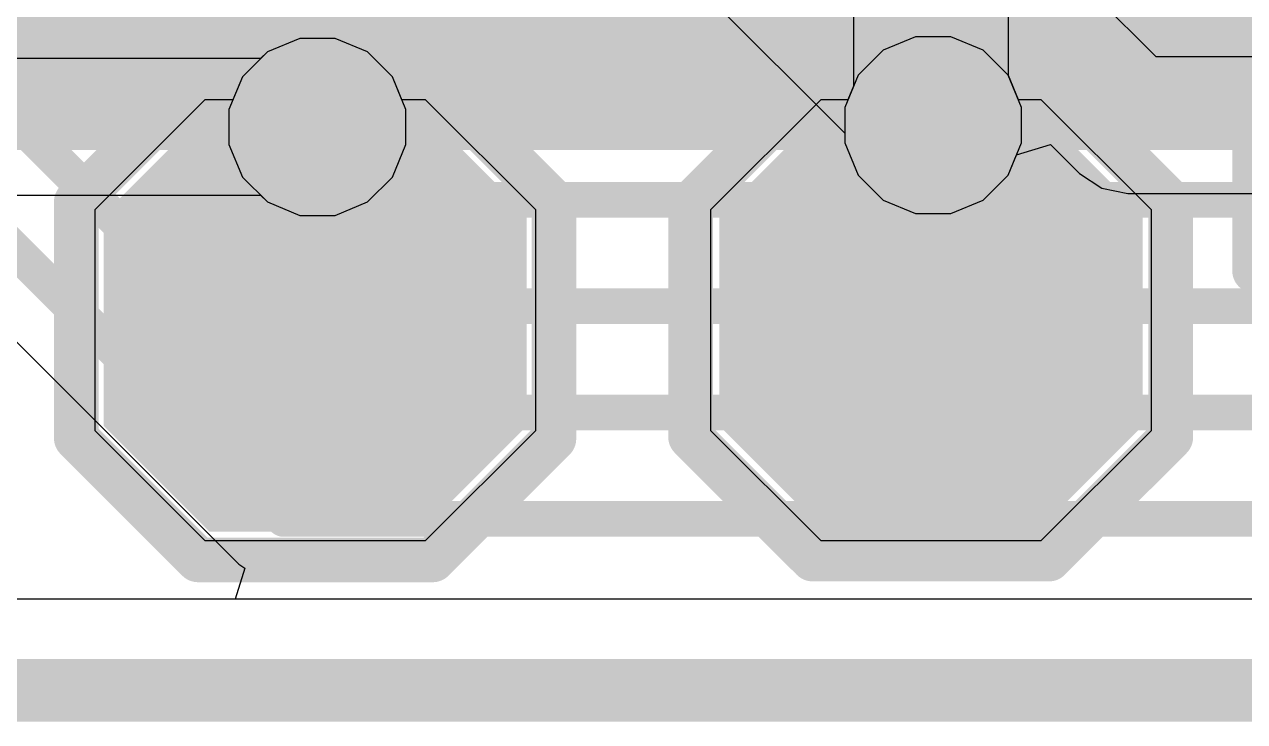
# Model space of a CAD drawing. Header units: inches. Extents: x -6 to 283, y -12 to 154.
# Drawn here: x 29.15 to 32.62, y -11.729 to -9.746 of the extents above; entities that cross this region are included whole.
import ezdxf

# ---------------------------------------------------------------- set-up
doc = ezdxf.new("R2010")
doc.units = ezdxf.units.IN
for name, color, linetype in [('Board Outline', 216, 'Continuous'), ('Bottom Layer', 5, 'Continuous'), ('Bottom Overlay', 54, 'Continuous'), ('Bottom Paste', 16, 'Continuous'), ('Bottom Solder', 6, 'Continuous'), ('Drill Drawing', 1, 'Continuous'), ('GND-1', 16, 'Continuous'), ('GND-2', 90, 'Continuous'), ('GND-3', 216, 'Continuous'), ('GND-4', 54, 'Continuous'), ('PWR-1', 156, 'Continuous'), ('PWR-2', 130, 'Continuous'), ('Signal L1', 76, 'Continuous'), ('Signal L2', 6, 'Continuous'), ('Top Layer', 1, 'Continuous'), ('Top Overlay', 2, 'Continuous'), ('Top Paste', 8, 'Continuous'), ('Top Solder', 216, 'Continuous'), ('Via Holes', 16, 'Continuous')]:
    doc.layers.add(name, color=color, linetype=linetype)

# ---------------------------------------------------------------- blocks, each defined once
blk = doc.blocks.new('T____________0_5___58')
at = {"layer": 'Top Layer'}
blk.add_hatch(color=1, dxfattribs=at).paths.add_polyline_path([(0.25, 0.5), (-0.25, 0.5), (-0.5, 0.25), (-0.5, -0.25), (-0.25, -0.5), (0.25, -0.5), (0.5, -0.25), (0.5, 0.25)])
at = {"layer": 'Top Paste'}
blk.add_hatch(color=8, dxfattribs=at).paths.add_polyline_path([(0.25, 0.5), (-0.25, 0.5), (-0.5, 0.25), (-0.5, -0.25), (-0.25, -0.5), (0.25, -0.5), (0.5, -0.25), (0.5, 0.25)])
at = {"layer": 'Top Solder'}
blk.add_hatch(color=216, dxfattribs=at).paths.add_polyline_path([(0.3008, 0.6016), (-0.3008, 0.6016), (-0.6016, 0.3008), (-0.6016, -0.3008), (-0.3008, -0.6016), (0.3008, -0.6016), (0.6016, -0.3008), (0.6016, 0.3008)])
at = {"layer": 'Top Overlay'}
for points in [[(-0.3355, 0.6795, 0.127, 0.127, 0), (-0.6819, 0.3332, 0.127, 0.127, 0)], [(-0.3355, 0.6795, 0.127, 0.127, 0), (0.3365, 0.6795, 0.127, 0.127, 0)], [(0.3365, 0.6795, 0.127, 0.127, 0), (0.6836, 0.3324, 0.127, 0.127, 0)], [(-0.6819, 0.3332, 0.127, 0.127, 0), (-0.6819, -0.3341, 0.127, 0.127, 0)], [(0.6836, 0.3324, 0.127, 0.127, 0), (0.6836, -0.3298, 0.127, 0.127, 0)], [(-0.6819, -0.3341, 0.127, 0.127, 0), (-0.3374, -0.6786, 0.127, 0.127, 0)], [(0.6836, -0.3298, 0.127, 0.127, 0), (0.3349, -0.6786, 0.127, 0.127, 0)], [(-0.3374, -0.6786, 0.127, 0.127, 0), (0.3349, -0.6786, 0.127, 0.127, 0)]]:
    blk.add_lwpolyline(points, format="xyseb", dxfattribs=at)
for points in [[(-0.3673, 0.6795, 0.0635, 0.0635, 1), (-0.3038, 0.6795, 0.0635, 0.0635, 1)], [(-0.3673, 0.6795, 0.0635, 0.0635, 1), (-0.3038, 0.6795, 0.0635, 0.0635, 1)], [(0.3047, 0.6795, 0.0635, 0.0635, 1), (0.3682, 0.6795, 0.0635, 0.0635, 1)], [(0.3047, 0.6795, 0.0635, 0.0635, 1), (0.3682, 0.6795, 0.0635, 0.0635, 1)], [(-0.7136, 0.3332, 0.0635, 0.0635, 1), (-0.6501, 0.3332, 0.0635, 0.0635, 1)], [(-0.7136, 0.3332, 0.0635, 0.0635, 1), (-0.6501, 0.3332, 0.0635, 0.0635, 1)], [(0.6519, 0.3324, 0.0635, 0.0635, 1), (0.7154, 0.3324, 0.0635, 0.0635, 1)], [(0.6519, 0.3324, 0.0635, 0.0635, 1), (0.7154, 0.3324, 0.0635, 0.0635, 1)], [(-0.7136, -0.3341, 0.0635, 0.0635, 1), (-0.6501, -0.3341, 0.0635, 0.0635, 1)], [(-0.7136, -0.3341, 0.0635, 0.0635, 1), (-0.6501, -0.3341, 0.0635, 0.0635, 1)], [(0.6519, -0.3298, 0.0635, 0.0635, 1), (0.7154, -0.3298, 0.0635, 0.0635, 1)], [(0.6519, -0.3298, 0.0635, 0.0635, 1), (0.7154, -0.3298, 0.0635, 0.0635, 1)], [(-0.3691, -0.6786, 0.0635, 0.0635, 1), (-0.3056, -0.6786, 0.0635, 0.0635, 1)], [(-0.3691, -0.6786, 0.0635, 0.0635, 1), (-0.3056, -0.6786, 0.0635, 0.0635, 1)], [(0.3031, -0.6786, 0.0635, 0.0635, 1), (0.3666, -0.6786, 0.0635, 0.0635, 1)], [(0.3031, -0.6786, 0.0635, 0.0635, 1), (0.3666, -0.6786, 0.0635, 0.0635, 1)]]:
    blk.add_lwpolyline(points, format="xyseb", close=True, dxfattribs=at)
blk = doc.blocks.new('T____________0_5___59')
at = {"layer": 'Top Layer'}
blk.add_hatch(color=1, dxfattribs=at).paths.add_polyline_path([(0.25, 0.5), (-0.25, 0.5), (-0.5, 0.25), (-0.5, -0.25), (-0.25, -0.5), (0.25, -0.5), (0.5, -0.25), (0.5, 0.25)])
at = {"layer": 'Top Paste'}
blk.add_hatch(color=8, dxfattribs=at).paths.add_polyline_path([(0.25, 0.5), (-0.25, 0.5), (-0.5, 0.25), (-0.5, -0.25), (-0.25, -0.5), (0.25, -0.5), (0.5, -0.25), (0.5, 0.25)])
at = {"layer": 'Top Solder'}
blk.add_hatch(color=216, dxfattribs=at).paths.add_polyline_path([(0.3008, 0.6016), (-0.3008, 0.6016), (-0.6016, 0.3008), (-0.6016, -0.3008), (-0.3008, -0.6016), (0.3008, -0.6016), (0.6016, -0.3008), (0.6016, 0.3008)])
at = {"layer": 'Top Overlay'}
for points in [[(-0.3355, 0.6795, 0.127, 0.127, 0), (-0.6819, 0.3332, 0.127, 0.127, 0)], [(0.3365, 0.6795, 0.127, 0.127, 0), (-0.3355, 0.6795, 0.127, 0.127, 0)], [(0.6836, 0.3324, 0.127, 0.127, 0), (0.3365, 0.6795, 0.127, 0.127, 0)], [(-0.6819, 0.3332, 0.127, 0.127, 0), (-0.6819, -0.3341, 0.127, 0.127, 0)], [(0.6836, 0.3324, 0.127, 0.127, 0), (0.6836, -0.3298, 0.127, 0.127, 0)], [(-0.3374, -0.6786, 0.127, 0.127, 0), (-0.6819, -0.3341, 0.127, 0.127, 0)], [(0.6836, -0.3298, 0.127, 0.127, 0), (0.3349, -0.6786, 0.127, 0.127, 0)], [(0.3349, -0.6786, 0.127, 0.127, 0), (-0.3374, -0.6786, 0.127, 0.127, 0)]]:
    blk.add_lwpolyline(points, format="xyseb", dxfattribs=at)
for points in [[(-0.3673, 0.6795, 0.0635, 0.0635, 1), (-0.3038, 0.6795, 0.0635, 0.0635, 1)], [(-0.3673, 0.6795, 0.0635, 0.0635, 1), (-0.3038, 0.6795, 0.0635, 0.0635, 1)], [(0.3048, 0.6795, 0.0635, 0.0635, 1), (0.3683, 0.6795, 0.0635, 0.0635, 1)], [(0.3048, 0.6795, 0.0635, 0.0635, 1), (0.3683, 0.6795, 0.0635, 0.0635, 1)], [(-0.7136, 0.3332, 0.0635, 0.0635, 1), (-0.6501, 0.3332, 0.0635, 0.0635, 1)], [(-0.7136, 0.3332, 0.0635, 0.0635, 1), (-0.6501, 0.3332, 0.0635, 0.0635, 1)], [(0.6519, 0.3324, 0.0635, 0.0635, 1), (0.7154, 0.3324, 0.0635, 0.0635, 1)], [(0.6519, 0.3324, 0.0635, 0.0635, 1), (0.7154, 0.3324, 0.0635, 0.0635, 1)], [(-0.7136, -0.3341, 0.0635, 0.0635, 1), (-0.6501, -0.3341, 0.0635, 0.0635, 1)], [(-0.7136, -0.3341, 0.0635, 0.0635, 1), (-0.6501, -0.3341, 0.0635, 0.0635, 1)], [(0.6519, -0.3298, 0.0635, 0.0635, 1), (0.7154, -0.3298, 0.0635, 0.0635, 1)], [(0.6519, -0.3298, 0.0635, 0.0635, 1), (0.7154, -0.3298, 0.0635, 0.0635, 1)], [(-0.3691, -0.6786, 0.0635, 0.0635, 1), (-0.3056, -0.6786, 0.0635, 0.0635, 1)], [(-0.3691, -0.6786, 0.0635, 0.0635, 1), (-0.3056, -0.6786, 0.0635, 0.0635, 1)], [(0.3031, -0.6786, 0.0635, 0.0635, 1), (0.3666, -0.6786, 0.0635, 0.0635, 1)], [(0.3031, -0.6786, 0.0635, 0.0635, 1), (0.3666, -0.6786, 0.0635, 0.0635, 1)]]:
    blk.add_lwpolyline(points, format="xyseb", close=True, dxfattribs=at)
blk = doc.blocks.new('C___0603_B_214')
at = {"layer": 'Bottom Layer'}
for points in [[(-1.143, -0.4445), (-1.143, 0.4445), (-0.381, 0.4445), (-0.381, -0.4445)], [(0.381, -0.4445), (0.381, 0.4445), (1.143, 0.4445), (1.143, -0.4445)]]:
    blk.add_hatch(color=5, dxfattribs=at).paths.add_polyline_path(points)
at = {"layer": 'Bottom Paste'}
for points in [[(-1.143, -0.4445), (-1.143, 0.4445), (-0.381, 0.4445), (-0.381, -0.4445)], [(0.381, -0.4445), (0.381, 0.4445), (1.143, 0.4445), (1.143, -0.4445)]]:
    blk.add_hatch(color=16, dxfattribs=at).paths.add_polyline_path(points)
at = {"layer": 'Bottom Solder'}
for points in [[(-1.203, -0.5045), (-1.203, 0.5045), (-0.321, 0.5045), (-0.321, -0.5045)], [(0.321, -0.5045), (0.321, 0.5045), (1.203, 0.5045), (1.203, -0.5045)]]:
    blk.add_hatch(color=6, dxfattribs=at).paths.add_polyline_path(points)
at = {"layer": 'Bottom Overlay'}
for points in [[(-1.2446, 0.5334, 0.127, 0.127, 0), (-1.2446, -0.5334, 0.127, 0.127, 0)], [(-1.2446, 0.5334, 0.127, 0.127, 0), (-0.4572, 0.5334, 0.127, 0.127, 0)], [(0.4572, 0.5334, 0.127, 0.127, 0), (1.2446, 0.5334, 0.127, 0.127, 0)], [(1.2446, 0.5334, 0.127, 0.127, 0), (1.2446, -0.5334, 0.127, 0.127, 0)], [(-1.2446, -0.5334, 0.127, 0.127, 0), (-0.4572, -0.5334, 0.127, 0.127, 0)], [(1.2446, -0.5334, 0.127, 0.127, 0), (0.4572, -0.5334, 0.127, 0.127, 0)]]:
    blk.add_lwpolyline(points, format="xyseb", dxfattribs=at)
for points in [[(-1.2764, 0.5334, 0.0635, 0.0635, 1), (-1.2129, 0.5334, 0.0635, 0.0635, 1)], [(-1.2764, 0.5334, 0.0635, 0.0635, 1), (-1.2129, 0.5334, 0.0635, 0.0635, 1)], [(-0.489, 0.5334, 0.0635, 0.0635, 1), (-0.4255, 0.5334, 0.0635, 0.0635, 1)], [(0.4254, 0.5334, 0.0635, 0.0635, 1), (0.4889, 0.5334, 0.0635, 0.0635, 1)], [(1.2128, 0.5334, 0.0635, 0.0635, 1), (1.2763, 0.5334, 0.0635, 0.0635, 1)], [(1.2128, 0.5334, 0.0635, 0.0635, 1), (1.2763, 0.5334, 0.0635, 0.0635, 1)], [(-1.2764, -0.5334, 0.0635, 0.0635, 1), (-1.2129, -0.5334, 0.0635, 0.0635, 1)], [(-1.2764, -0.5334, 0.0635, 0.0635, 1), (-1.2129, -0.5334, 0.0635, 0.0635, 1)], [(-0.489, -0.5334, 0.0635, 0.0635, 1), (-0.4255, -0.5334, 0.0635, 0.0635, 1)], [(0.4254, -0.5334, 0.0635, 0.0635, 1), (0.4889, -0.5334, 0.0635, 0.0635, 1)], [(1.2129, -0.5334, 0.0635, 0.0635, 1), (1.2764, -0.5334, 0.0635, 0.0635, 1)], [(1.2129, -0.5334, 0.0635, 0.0635, 1), (1.2764, -0.5334, 0.0635, 0.0635, 1)]]:
    blk.add_lwpolyline(points, format="xyseb", close=True, dxfattribs=at)

msp = doc.modelspace()

# ---------------------------------------------------------------- hatches: boundary and pattern name
at = {"layer": 'GND-1'}
h = msp.add_hatch(color=16, dxfattribs=at)
edge = h.paths.add_edge_path()
edge.add_arc((29.9833, -10.0378), 0.15, 0, 360)
h = msp.add_hatch(color=16, dxfattribs=at)
edge = h.paths.add_edge_path()
edge.add_arc((31.7341, -10.0328), 0.15, 0, 360)
at = {"layer": 'Signal L1'}
h = msp.add_hatch(color=76, dxfattribs=at)
edge = h.paths.add_edge_path()
edge.add_arc((29.9833, -10.0378), 0.15, 0, 360)
h = msp.add_hatch(color=76, dxfattribs=at)
edge = h.paths.add_edge_path()
edge.add_arc((31.7341, -10.0328), 0.15, 0, 360)
at = {"layer": 'Top Layer'}
h = msp.add_hatch(color=1, dxfattribs=at)
edge = h.paths.add_edge_path()
edge.add_arc((29.9833, -10.0378), 0.15, 0, 360)
h = msp.add_hatch(color=1, dxfattribs=at)
edge = h.paths.add_edge_path()
edge.add_arc((31.7341, -10.0328), 0.15, 0, 360)
at = {"layer": 'Via Holes'}
h = msp.add_hatch(color=7, dxfattribs=at)
edge = h.paths.add_edge_path()
edge.add_arc((31.7341, -10.0328), 0.075, 0, 360)
h = msp.add_hatch(color=7, dxfattribs=at)
edge = h.paths.add_edge_path()
edge.add_arc((29.9833, -10.0378), 0.075, 0, 360)

# ---------------------------------------------------------------- linework, layer by layer
at = {"layer": 'Board Outline'}
msp.add_lwpolyline([(12.0364, -11.6401, 0.1778, 0.1778, 0), (75.4223, -11.6401, 0.1778, 0.1778, 0)], format="xyseb", dxfattribs=at)
at = {"layer": 'Bottom Layer'}
msp.add_line((35.9919, -11.3812), (26.7717, -11.3812), dxfattribs=at)
msp.add_lwpolyline([(28.623, -9.9133, 0.381, 0.381, 0), (33.1306, -9.9133, 0.381, 0.381, 0)], format="xyseb", dxfattribs=at)
at = {"layer": 'Drill Drawing'}
for points in [[(29.7293, -9.7838, 0.0508, 0.0508, 0), (30.2373, -9.7838, 0.0508, 0.0508, 0)], [(29.7293, -9.7838, 0.0508, 0.0508, 0), (29.9833, -10.2918, 0.0508, 0.0508, 0)], [(29.9833, -10.2918, 0.0508, 0.0508, 0), (30.2373, -9.7838, 0.0508, 0.0508, 0)], [(31.4801, -9.7788, 0.0508, 0.0508, 0), (31.9881, -9.7788, 0.0508, 0.0508, 0)], [(31.4801, -9.7788, 0.0508, 0.0508, 0), (31.7341, -10.2868, 0.0508, 0.0508, 0)], [(31.7341, -10.2868, 0.0508, 0.0508, 0), (31.9881, -9.7788, 0.0508, 0.0508, 0)]]:
    msp.add_lwpolyline(points, format="xyseb", dxfattribs=at)
for points in [[(29.7166, -9.7838, 0.0254, 0.0254, 1), (29.742, -9.7838, 0.0254, 0.0254, 1)], [(29.7166, -9.7838, 0.0254, 0.0254, 1), (29.742, -9.7838, 0.0254, 0.0254, 1)], [(30.2246, -9.7838, 0.0254, 0.0254, 1), (30.25, -9.7838, 0.0254, 0.0254, 1)], [(30.2246, -9.7838, 0.0254, 0.0254, 1), (30.25, -9.7838, 0.0254, 0.0254, 1)], [(31.4674, -9.7788, 0.0254, 0.0254, 1), (31.4928, -9.7788, 0.0254, 0.0254, 1)], [(31.4674, -9.7788, 0.0254, 0.0254, 1), (31.4928, -9.7788, 0.0254, 0.0254, 1)], [(31.9754, -9.7788, 0.0254, 0.0254, 1), (32.0008, -9.7788, 0.0254, 0.0254, 1)], [(31.9754, -9.7788, 0.0254, 0.0254, 1), (32.0008, -9.7788, 0.0254, 0.0254, 1)], [(29.9706, -10.2918, 0.0254, 0.0254, 1), (29.996, -10.2918, 0.0254, 0.0254, 1)], [(29.9706, -10.2918, 0.0254, 0.0254, 1), (29.996, -10.2918, 0.0254, 0.0254, 1)], [(31.7214, -10.2868, 0.0254, 0.0254, 1), (31.7468, -10.2868, 0.0254, 0.0254, 1)], [(31.7214, -10.2868, 0.0254, 0.0254, 1), (31.7468, -10.2868, 0.0254, 0.0254, 1)]]:
    msp.add_lwpolyline(points, format="xyseb", close=True, dxfattribs=at)
at = {"layer": 'GND-1'}
for p, q in [((31.684, -9.7812), (31.5916, -9.8195)), ((31.7841, -9.7812), (31.684, -9.7812)), ((31.8766, -9.8195), (31.7841, -9.7812)), ((29.9332, -9.7862), (29.8408, -9.8245)), ((30.0333, -9.7862), (29.9332, -9.7862)), ((30.1258, -9.8245), (30.0333, -9.7862)), ((29.8408, -9.8245), (29.77, -9.8953)), ((30.1966, -9.8953), (30.1258, -9.8245)), ((31.5916, -9.8195), (31.5208, -9.8903)), ((31.9474, -9.8903), (31.8766, -9.8195)), ((29.77, -9.8953), (29.7317, -9.9878)), ((30.2349, -9.9878), (30.1966, -9.8953)), ((31.5208, -9.8903), (31.4825, -9.9827)), ((31.9857, -9.9827), (31.9474, -9.8903)), ((29.7317, -9.9878), (29.7317, -10.0879)), ((30.2349, -10.0879), (30.2349, -9.9878)), ((31.4825, -9.9827), (31.4825, -10.0828)), ((31.9857, -10.0828), (31.9857, -9.9827)), ((29.7317, -10.0879), (29.77, -10.1803)), ((30.1966, -10.1803), (30.2349, -10.0879)), ((31.4825, -10.0828), (31.5208, -10.1753)), ((31.9474, -10.1753), (31.9857, -10.0828)), ((29.77, -10.1803), (29.8408, -10.2511)), ((30.1258, -10.2511), (30.1966, -10.1803)), ((31.5208, -10.1753), (31.5916, -10.2461)), ((31.8766, -10.2461), (31.9474, -10.1753)), ((29.8408, -10.2511), (29.9332, -10.2894)), ((30.0333, -10.2894), (30.1258, -10.2511)), ((31.5916, -10.2461), (31.684, -10.2844)), ((31.7841, -10.2844), (31.8766, -10.2461)), ((29.9332, -10.2894), (30.0333, -10.2894)), ((31.684, -10.2844), (31.7841, -10.2844)), ((35.9919, -11.3812), (12.0364, -11.3812))]:
    msp.add_line(p, q, dxfattribs=at)
at = {"layer": 'GND-2'}
msp.add_line((35.9919, -11.3812), (12.0364, -11.3812), dxfattribs=at)
at = {"layer": 'GND-3'}
msp.add_line((35.9919, -11.3812), (12.0364, -11.3812), dxfattribs=at)
at = {"layer": 'GND-4'}
msp.add_line((35.9919, -11.3812), (12.0364, -11.3812), dxfattribs=at)
at = {"layer": 'PWR-1'}
msp.add_line((35.9919, -11.3812), (12.0364, -11.3812), dxfattribs=at)
at = {"layer": 'PWR-2'}
msp.add_line((35.9919, -11.3812), (12.0364, -11.3812), dxfattribs=at)
at = {"layer": 'Signal L1'}
for p, q in [((30.5256, -9.099), (31.4825, -10.0559)), ((32.3681, -9.8386), (31.6931, -9.1635)), ((29.9332, -9.7862), (29.8408, -9.8245)), ((30.0333, -9.7862), (29.9332, -9.7862)), ((30.1258, -9.8245), (30.0333, -9.7862)), ((29.8217, -9.8436), (28.8074, -9.8436)), ((29.8408, -9.8245), (29.8217, -9.8436)), ((30.1966, -9.8953), (30.1258, -9.8245)), ((33.3196, -9.8386), (32.3681, -9.8386)), ((30.2349, -9.9878), (30.1966, -9.8953)), ((30.2349, -10.0879), (30.2349, -9.9878)), ((31.4825, -10.0559), (31.4825, -10.0828)), ((30.1966, -10.1803), (30.2349, -10.0879)), ((31.4825, -10.0828), (31.5208, -10.1753)), ((31.9715, -10.1171), (32.0678, -10.0877)), ((32.0678, -10.0877), (32.1503, -10.1701)), ((31.9474, -10.1753), (31.9715, -10.1171)), ((30.1258, -10.2511), (30.1966, -10.1803)), ((31.5208, -10.1753), (31.5916, -10.2461)), ((31.8766, -10.2461), (31.9474, -10.1753)), ((32.1503, -10.1701), (32.2133, -10.2122)), ((28.7269, -10.2321), (29.8217, -10.2321)), ((29.8217, -10.2321), (29.8408, -10.2511)), ((32.2133, -10.2122), (32.2876, -10.227)), ((32.2876, -10.227), (32.2876, -10.227)), ((32.2876, -10.227), (33.3196, -10.227)), ((29.8408, -10.2511), (29.9332, -10.2894)), ((30.0333, -10.2894), (30.1258, -10.2511)), ((31.5916, -10.2461), (31.684, -10.2844)), ((31.7841, -10.2844), (31.8766, -10.2461)), ((29.9332, -10.2894), (30.0333, -10.2894)), ((31.684, -10.2844), (31.7841, -10.2844)), ((35.9919, -11.3812), (12.0364, -11.3812))]:
    msp.add_line(p, q, dxfattribs=at)
for points in [[(30.8779, -8.6231, 0.127, 0.127, 0), (32.2876, -10.0328, 0.127, 0.127, 0)], [(30.606, -8.9047, 0.127, 0.127, 0), (31.7341, -10.0328, 0.127, 0.127, 0)], [(28.7269, -10.0378, 0.127, 0.127, 0), (29.9833, -10.0378, 0.127, 0.127, 0)], [(32.2876, -10.0328, 0.127, 0.127, 0), (33.4812, -10.0328, 0.127, 0.127, 0)]]:
    msp.add_lwpolyline(points, format="xyseb", dxfattribs=at)
for points in [[(29.9515, -10.0378, 0.0635, 0.0635, 1), (30.015, -10.0378, 0.0635, 0.0635, 1)], [(31.7023, -10.0328, 0.0635, 0.0635, 1), (31.7658, -10.0328, 0.0635, 0.0635, 1)], [(32.2559, -10.0328, 0.0635, 0.0635, 1), (32.3194, -10.0328, 0.0635, 0.0635, 1)], [(32.2559, -10.0328, 0.0635, 0.0635, 1), (32.3194, -10.0328, 0.0635, 0.0635, 1)]]:
    msp.add_lwpolyline(points, format="xyseb", close=True, dxfattribs=at)
at = {"layer": 'Signal L2'}
for p, q in [((27.2564, -8.7779), (29.7593, -11.2809)), ((29.7764, -11.2923), (29.7494, -11.3812)), ((29.7593, -11.2809), (29.7764, -11.2923)), ((29.7494, -11.3812), (12.0364, -11.3812))]:
    msp.add_line(p, q, dxfattribs=at)
for points in [[(28.5969, -8.2053, 0.1016, 0.1016, 0), (30.3346, -9.9431, 0.1016, 0.1016, 0)], [(28.2945, -8.3306, 0.1016, 0.1016, 0), (30.2094, -10.2455, 0.1016, 0.1016, 0)], [(27.9921, -8.4558, 0.1016, 0.1016, 0), (30.0841, -10.5479, 0.1016, 0.1016, 0)], [(27.6894, -8.5808, 0.1016, 0.1016, 0), (29.9589, -10.8503, 0.1016, 0.1016, 0)], [(27.3846, -8.6498, 0.1016, 0.1016, 0), (29.8875, -11.1527, 0.1016, 0.1016, 0)], [(30.3346, -9.9431, 0.1016, 0.1016, 0), (36.2449, -9.9431, 0.1016, 0.1016, 0)], [(30.2094, -10.2455, 0.1016, 0.1016, 0), (35.8936, -10.2455, 0.1016, 0.1016, 0)], [(30.0841, -10.5479, 0.1016, 0.1016, 0), (36.2449, -10.5479, 0.1016, 0.1016, 0)], [(29.9589, -10.8503, 0.1016, 0.1016, 0), (35.8936, -10.8503, 0.1016, 0.1016, 0)], [(29.8875, -11.1527, 0.1016, 0.1016, 0), (36.2449, -11.1527, 0.1016, 0.1016, 0)]]:
    msp.add_lwpolyline(points, format="xyseb", dxfattribs=at)
for points in [[(30.3092, -9.9431, 0.0508, 0.0508, 1), (30.36, -9.9431, 0.0508, 0.0508, 1)], [(30.3092, -9.9431, 0.0508, 0.0508, 1), (30.36, -9.9431, 0.0508, 0.0508, 1)], [(30.184, -10.2455, 0.0508, 0.0508, 1), (30.2348, -10.2455, 0.0508, 0.0508, 1)], [(30.184, -10.2455, 0.0508, 0.0508, 1), (30.2348, -10.2455, 0.0508, 0.0508, 1)], [(30.0587, -10.5479, 0.0508, 0.0508, 1), (30.1095, -10.5479, 0.0508, 0.0508, 1)], [(30.0587, -10.5479, 0.0508, 0.0508, 1), (30.1095, -10.5479, 0.0508, 0.0508, 1)], [(29.9335, -10.8503, 0.0508, 0.0508, 1), (29.9843, -10.8503, 0.0508, 0.0508, 1)], [(29.9335, -10.8503, 0.0508, 0.0508, 1), (29.9843, -10.8503, 0.0508, 0.0508, 1)], [(29.8621, -11.1527, 0.0508, 0.0508, 1), (29.9129, -11.1527, 0.0508, 0.0508, 1)], [(29.8621, -11.1527, 0.0508, 0.0508, 1), (29.9129, -11.1527, 0.0508, 0.0508, 1)]]:
    msp.add_lwpolyline(points, format="xyseb", close=True, dxfattribs=at)
at = {"layer": 'Top Layer'}
for p, q in [((31.5077, -9.6501), (31.5077, -9.9218)), ((31.948, -9.8917), (31.948, -9.6501)), ((29.9332, -9.7862), (29.8408, -9.8245)), ((30.0333, -9.7862), (29.9332, -9.7862)), ((30.1258, -9.8245), (30.0333, -9.7862)), ((29.8408, -9.8245), (29.77, -9.8953)), ((30.1966, -9.8953), (30.1258, -9.8245)), ((29.77, -9.8953), (29.7431, -9.9603)), ((30.2235, -9.9603), (30.1966, -9.8953)), ((31.5077, -9.9218), (31.4918, -9.9603)), ((31.9764, -9.9603), (31.948, -9.8917)), ((29.6635, -9.9603), (29.35, -10.2738)), ((29.7431, -9.9603), (29.6635, -9.9603)), ((30.2905, -9.9603), (30.2235, -9.9603)), ((30.604, -10.2738), (30.2905, -9.9603)), ((31.4144, -9.9603), (31.1009, -10.2738)), ((31.4918, -9.9603), (31.4144, -9.9603)), ((32.0414, -9.9603), (31.9764, -9.9603)), ((32.3549, -10.2738), (32.0414, -9.9603)), ((29.35, -10.2738), (29.35, -10.9008)), ((30.604, -10.9008), (30.604, -10.2738)), ((31.1009, -10.2738), (31.1009, -10.9008)), ((32.3549, -10.9008), (32.3549, -10.2738)), ((29.35, -10.9008), (29.6635, -11.2143)), ((30.2905, -11.2143), (30.604, -10.9008)), ((31.1009, -10.9008), (31.4144, -11.2143)), ((32.0414, -11.2143), (32.3549, -10.9008)), ((29.6635, -11.2143), (30.2905, -11.2143)), ((31.4144, -11.2143), (32.0414, -11.2143)), ((35.9919, -11.3812), (15.2733, -11.3812))]:
    msp.add_line(p, q, dxfattribs=at)
for points in [[(31.7279, -10.0328, 0.1778, 0.1778, 0), (31.7279, -9.6501, 0.1778, 0.1778, 0)], [(29.9833, -10.0378, 0.1778, 0.1778, 0), (29.9833, -10.5873, 0.1778, 0.1778, 0)], [(31.7279, -10.0328, 0.1778, 0.1778, 0), (31.7341, -10.0328, 0.1778, 0.1778, 0)], [(31.7341, -10.5823, 0.1778, 0.1778, 0), (31.7341, -10.0328, 0.1778, 0.1778, 0)], [(29.977, -10.5873, 0.1778, 0.1778, 0), (29.9833, -10.5873, 0.1778, 0.1778, 0)], [(31.7279, -10.5823, 0.1778, 0.1778, 0), (31.7341, -10.5823, 0.1778, 0.1778, 0)]]:
    msp.add_lwpolyline(points, format="xyseb", dxfattribs=at)
for points in [[(29.9388, -10.0378, 0.0889, 0.0889, 1), (30.0277, -10.0378, 0.0889, 0.0889, 1)], [(31.6834, -10.0328, 0.0889, 0.0889, 1), (31.7723, -10.0328, 0.0889, 0.0889, 1)], [(31.6834, -10.0328, 0.0889, 0.0889, 1), (31.7723, -10.0328, 0.0889, 0.0889, 1)], [(31.6896, -10.0328, 0.0889, 0.0889, 1), (31.7785, -10.0328, 0.0889, 0.0889, 1)], [(31.6896, -10.0328, 0.0889, 0.0889, 1), (31.7785, -10.0328, 0.0889, 0.0889, 1)], [(29.9326, -10.5873, 0.0889, 0.0889, 1), (30.0215, -10.5873, 0.0889, 0.0889, 1)], [(29.9388, -10.5873, 0.0889, 0.0889, 1), (30.0277, -10.5873, 0.0889, 0.0889, 1)], [(29.9388, -10.5873, 0.0889, 0.0889, 1), (30.0277, -10.5873, 0.0889, 0.0889, 1)], [(31.6834, -10.5823, 0.0889, 0.0889, 1), (31.7723, -10.5823, 0.0889, 0.0889, 1)], [(31.6896, -10.5823, 0.0889, 0.0889, 1), (31.7785, -10.5823, 0.0889, 0.0889, 1)], [(31.6896, -10.5823, 0.0889, 0.0889, 1), (31.7785, -10.5823, 0.0889, 0.0889, 1)]]:
    msp.add_lwpolyline(points, format="xyseb", close=True, dxfattribs=at)

# ---------------------------------------------------------------- block references
for name, p, rotation in [('C___0603_B_214', (33.1814, -9.2021), 90), ('T____________0_5___58', (29.977, -10.5873), 90), ('T____________0_5___59', (31.7279, -10.5873), 180)]:
    msp.add_blockref(name, p, dxfattribs=dict(rotation=rotation))

doc.saveas('drawing.dxf')
